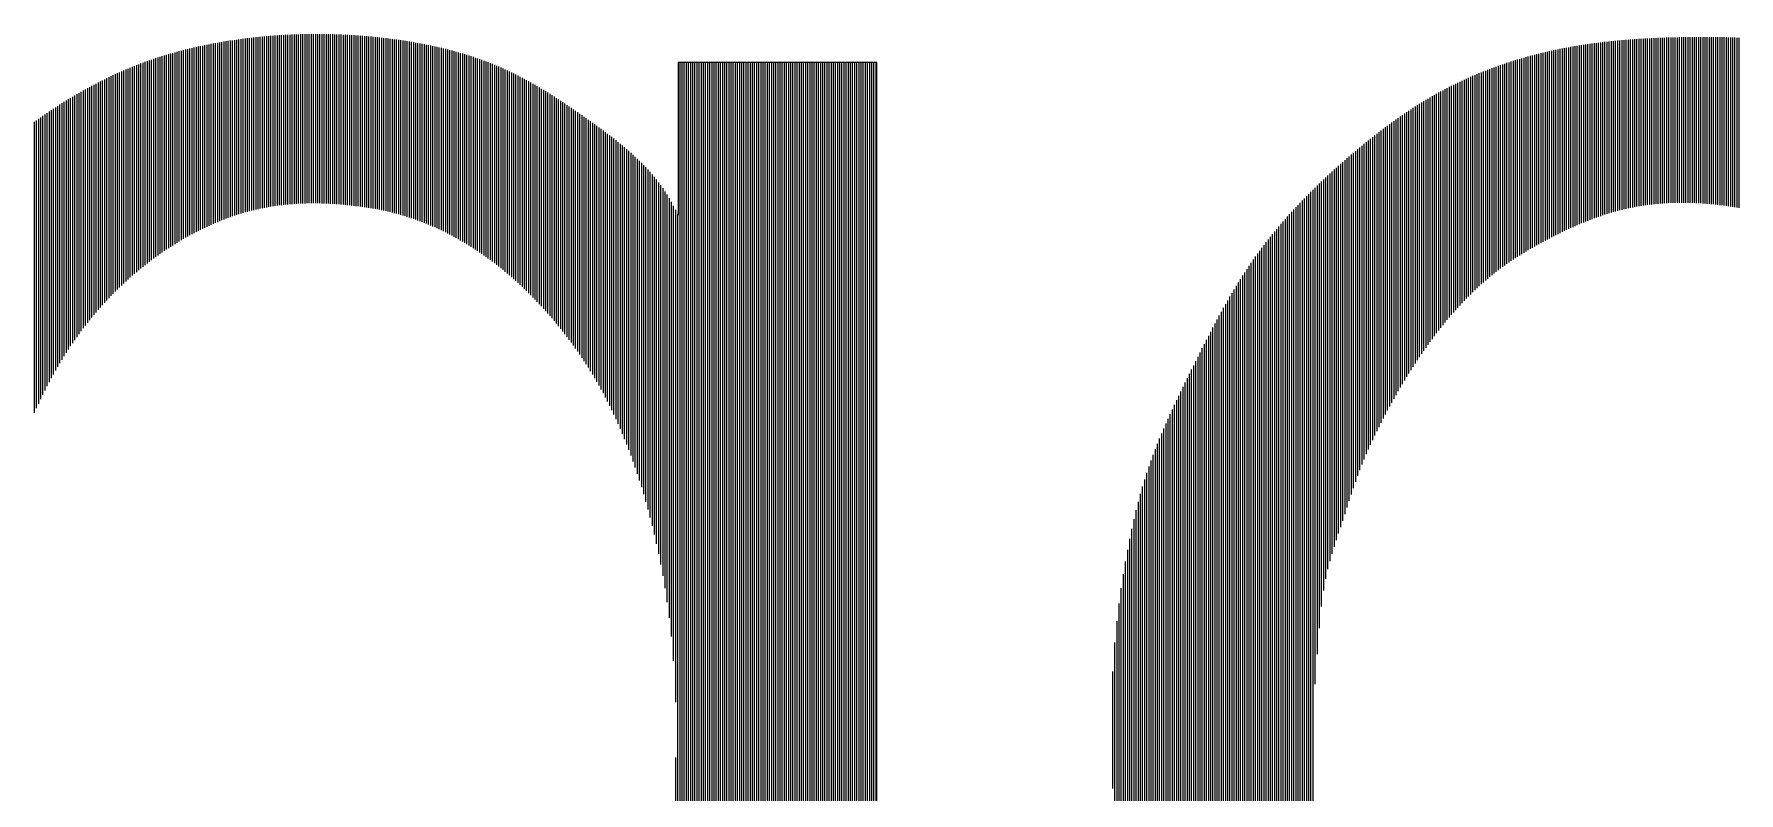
# Model space of a CAD drawing. Extents: x -970 to 10525, y -5 to 8110.
# Drawn here: x 10102.5 to 10174.5, y 508.3 to 540.4 of the extents above; entities that cross this region are included whole.
import ezdxf
from ezdxf.enums import TextEntityAlignment as Align

# ---------------------------------------------------------------- set-up
doc = ezdxf.new("R2010")
doc.units = 0
doc.header["$LTSCALE"] = 60
doc.header["$MEASUREMENT"] = 0
doc.layers.get('0').update_dxf_attribs({"linetype": 'CONTINUOUS'})
doc.layers.add('RLA-FORMATO', color=7, linetype='CONTINUOUS')
doc.layers.add('RLA-LOGO', color=7, linetype='CONTINUOUS')
doc.styles.add('ROMAND', font='romand', dxfattribs={"height": 31.5})
doc.styles.add('ROMANS', font='ROMANS.shx', dxfattribs={"height": 22.5})

# ---------------------------------------------------------------- blocks, each defined once
blk = doc.blocks.new('A$C459C3EB4')
at = {"layer": 'RLA-LOGO', "color": 8, "true_color": 0x707070}
for p, q in [((593.253, -29.878), (593.253, -33.544)), ((593.298, -29.873), (593.298, -33.532)), ((593.343, -29.867), (593.343, -33.52)), ((593.388, -29.862), (593.388, -33.509)), ((593.433, -29.857), (593.433, -33.498)), ((593.478, -29.853), (593.478, -33.487)), ((593.523, -29.848), (593.523, -33.478)), ((593.568, -29.844), (593.568, -33.468)), ((593.613, -29.839), (593.613, -33.459)), ((593.658, -29.835), (593.658, -33.451)), ((593.703, -29.831), (593.703, -33.442)), ((593.748, -29.828), (593.748, -33.435)), ((593.793, -29.824), (593.793, -33.428)), ((593.838, -29.821), (593.838, -33.421)), ((593.883, -29.818), (593.883, -33.414)), ((593.928, -29.815), (593.928, -33.408)), ((593.973, -29.812), (593.973, -33.403)), ((594.018, -29.809), (594.018, -33.398)), ((594.063, -29.807), (594.063, -33.393)), ((594.108, -29.804), (594.108, -33.389)), ((594.153, -29.802), (594.153, -33.385)), ((594.198, -29.8), (594.198, -33.381)), ((594.243, -29.798), (594.243, -33.378)), ((594.288, -29.796), (594.288, -33.375)), ((594.333, -29.795), (594.333, -33.373)), ((594.378, -29.794), (594.378, -33.37)), ((594.423, -29.792), (594.423, -33.369)), ((594.468, -29.791), (594.468, -33.367)), ((594.513, -29.791), (594.513, -33.366)), ((594.558, -29.79), (594.558, -33.365)), ((594.603, -29.789), (594.603, -33.365)), ((594.648, -29.789), (594.648, -33.365)), ((594.693, -29.789), (594.693, -33.365)), ((594.738, -29.789), (594.738, -33.365)), ((594.783, -29.789), (594.783, -33.366)), ((594.828, -29.789), (594.828, -33.367)), ((594.873, -29.79), (594.873, -33.369)), ((594.918, -29.79), (594.918, -33.371)), ((594.963, -29.791), (594.963, -33.372)), ((595.008, -29.792), (595.008, -33.375)), ((595.053, -29.793), (595.053, -33.377)), ((595.098, -29.795), (595.098, -33.38)), ((595.143, -29.796), (595.143, -33.383)), ((595.188, -29.798), (595.188, -33.387)), ((595.233, -29.8), (595.233, -33.39)), ((595.278, -29.802), (595.278, -33.394)), ((595.323, -29.804), (595.323, -33.398)), ((595.368, -29.806), (595.368, -33.403)), ((595.413, -29.809), (595.413, -33.407)), ((595.458, -29.811), (595.458, -33.412)), ((595.503, -29.814), (595.503, -33.417)), ((595.548, -29.817), (595.548, -33.423)), ((595.593, -29.82), (595.593, -33.428)), ((595.638, -29.824), (595.638, -33.434)), ((595.683, -29.827), (595.683, -33.44)), ((595.728, -29.831), (595.728, -33.446)), ((595.773, -29.835), (595.773, -33.453)), ((595.818, -29.839), (595.818, -33.46)), ((595.863, -29.843), (595.863, -33.467)), ((595.908, -29.847), (595.908, -33.475)), ((595.953, -29.852), (595.953, -33.483)), ((595.998, -29.857), (595.998, -33.491)), ((596.043, -29.861), (596.043, -33.499)), ((596.088, -29.866), (596.088, -33.508)), ((596.133, -29.872), (596.133, -33.518)), ((596.178, -29.877), (596.178, -33.527)), ((596.223, -29.883), (596.223, -33.538)), ((622.822, -29.882), (622.822, -33.399)), ((622.867, -29.879), (622.867, -33.393)), ((622.912, -29.877), (622.912, -33.388)), ((622.957, -29.875), (622.957, -33.383)), ((623.002, -29.873), (623.002, -33.378)), ((623.047, -29.871), (623.047, -33.374)), ((623.092, -29.869), (623.092, -33.37)), ((623.137, -29.867), (623.137, -33.367)), ((623.182, -29.866), (623.182, -33.364)), ((623.227, -29.864), (623.227, -33.361)), ((623.272, -29.863), (623.272, -33.359)), ((623.317, -29.861), (623.317, -33.357)), ((623.362, -29.86), (623.362, -33.355)), ((623.407, -29.859), (623.407, -33.354)), ((623.452, -29.858), (623.452, -33.353)), ((623.497, -29.857), (623.497, -33.353)), ((623.542, -29.856), (623.542, -33.353)), ((623.587, -29.855), (623.587, -33.353)), ((623.632, -29.854), (623.632, -33.353)), ((623.677, -29.853), (623.677, -33.354)), ((623.722, -29.853), (623.722, -33.355)), ((623.767, -29.852), (623.767, -33.356)), ((623.812, -29.852), (623.812, -33.358)), ((623.857, -29.851), (623.857, -33.36)), ((623.902, -29.851), (623.902, -33.362)), ((623.947, -29.851), (623.947, -33.365)), ((623.992, -29.851), (623.992, -33.368)), ((624.037, -29.851), (624.037, -33.371)), ((624.082, -29.851), (624.082, -33.375)), ((624.127, -29.851), (624.127, -33.379)), ((624.172, -29.851), (624.172, -33.383)), ((624.217, -29.852), (624.217, -33.387)), ((624.262, -29.853), (624.262, -33.392)), ((624.307, -29.853), (624.307, -33.397)), ((624.352, -29.854), (624.352, -33.402)), ((624.397, -29.855), (624.397, -33.407)), ((624.442, -29.856), (624.442, -33.413)), ((624.487, -29.857), (624.487, -33.419)), ((624.532, -29.859), (624.532, -33.425)), ((624.577, -29.86), (624.577, -33.432)), ((624.622, -29.862), (624.622, -33.439)), ((624.667, -29.863), (624.667, -33.446)), ((624.712, -29.865), (624.712, -33.453)), ((624.757, -29.867), (624.757, -33.461)), ((591.498, -30.242), (591.498, -34.373)), ((591.543, -30.229), (591.543, -34.343)), ((591.588, -30.215), (591.588, -34.313)), ((591.633, -30.202), (591.633, -34.284)), ((591.678, -30.189), (591.678, -34.255)), ((591.723, -30.176), (591.723, -34.227)), ((591.768, -30.164), (591.768, -34.199)), ((591.813, -30.152), (591.813, -34.171)), ((591.858, -30.14), (591.858, -34.145)), ((591.903, -30.128), (591.903, -34.118)), ((591.948, -30.117), (591.948, -34.092)), ((591.993, -30.106), (591.993, -34.067)), ((592.038, -30.095), (592.038, -34.042)), ((592.083, -30.084), (592.083, -34.018)), ((592.128, -30.074), (592.128, -33.994)), ((592.173, -30.063), (592.173, -33.97)), ((592.218, -30.053), (592.218, -33.947)), ((592.263, -30.043), (592.263, -33.925)), ((592.308, -30.034), (592.308, -33.903)), ((592.353, -30.024), (592.353, -33.881)), ((592.398, -30.015), (592.398, -33.86)), ((592.443, -30.006), (592.443, -33.839)), ((592.488, -29.998), (592.488, -33.819)), ((592.533, -29.989), (592.533, -33.799)), ((592.578, -29.981), (592.578, -33.78)), ((592.623, -29.972), (592.623, -33.761)), ((592.668, -29.965), (592.668, -33.742)), ((592.713, -29.957), (592.713, -33.724)), ((592.758, -29.949), (592.758, -33.707)), ((592.803, -29.942), (592.803, -33.69)), ((592.848, -29.935), (592.848, -33.673)), ((592.893, -29.928), (592.893, -33.657)), ((592.938, -29.921), (592.938, -33.641)), ((592.983, -29.914), (592.983, -33.626)), ((593.028, -29.908), (593.028, -33.611)), ((593.073, -29.901), (593.073, -33.597)), ((593.118, -29.895), (593.118, -33.583)), ((593.163, -29.889), (593.163, -33.569)), ((593.208, -29.884), (593.208, -33.556)), ((596.268, -29.888), (596.268, -33.548)), ((596.313, -29.894), (596.313, -33.559)), ((596.358, -29.9), (596.358, -33.571)), ((596.403, -29.906), (596.403, -33.582)), ((596.448, -29.913), (596.448, -33.595)), ((596.493, -29.919), (596.493, -33.608)), ((596.538, -29.926), (596.538, -33.621)), ((596.583, -29.933), (596.583, -33.634)), ((596.628, -29.94), (596.628, -33.649)), ((596.673, -29.947), (596.673, -33.663)), ((596.718, -29.955), (596.718, -33.678)), ((596.763, -29.963), (596.763, -33.693)), ((596.808, -29.971), (596.808, -33.709)), ((596.853, -29.979), (596.853, -33.726)), ((596.898, -29.987), (596.898, -33.742)), ((596.943, -29.995), (596.943, -33.76)), ((596.988, -30.004), (596.988, -33.777)), ((597.033, -30.013), (597.033, -33.795)), ((597.078, -30.022), (597.078, -33.814)), ((597.123, -30.032), (597.123, -33.833)), ((597.168, -30.041), (597.168, -33.853)), ((597.213, -30.051), (597.213, -33.872)), ((597.258, -30.061), (597.258, -33.893)), ((597.303, -30.072), (597.303, -33.914)), ((597.348, -30.082), (597.348, -33.935)), ((597.393, -30.093), (597.393, -33.957)), ((597.438, -30.104), (597.438, -33.979)), ((597.483, -30.115), (597.483, -34.002)), ((597.528, -30.127), (597.528, -34.025)), ((597.573, -30.139), (597.573, -34.049)), ((597.618, -30.151), (597.618, -34.073)), ((597.663, -30.163), (597.663, -34.098)), ((597.708, -30.176), (597.708, -34.123)), ((597.753, -30.189), (597.753, -34.149)), ((597.798, -30.202), (597.798, -34.175)), ((597.843, -30.216), (597.843, -34.202)), ((597.888, -30.229), (597.888, -34.229)), ((620.392, -30.24), (620.392, -34.304)), ((620.437, -30.228), (620.437, -34.278)), ((620.482, -30.216), (620.482, -34.253)), ((620.527, -30.205), (620.527, -34.228)), ((620.572, -30.194), (620.572, -34.203)), ((620.617, -30.183), (620.617, -34.179)), ((620.662, -30.172), (620.662, -34.154)), ((620.707, -30.162), (620.707, -34.131)), ((620.752, -30.151), (620.752, -34.107)), ((620.797, -30.141), (620.797, -34.084)), ((620.842, -30.131), (620.842, -34.061)), ((620.887, -30.122), (620.887, -34.038)), ((620.932, -30.112), (620.932, -34.016)), ((620.977, -30.103), (620.977, -33.994)), ((621.022, -30.094), (621.022, -33.972)), ((621.067, -30.086), (621.067, -33.95)), ((621.112, -30.077), (621.112, -33.929)), ((621.157, -30.069), (621.157, -33.908)), ((621.202, -30.061), (621.202, -33.887)), ((621.247, -30.053), (621.247, -33.867)), ((621.292, -30.045), (621.292, -33.847)), ((621.337, -30.037), (621.337, -33.827)), ((621.382, -30.03), (621.382, -33.808)), ((621.427, -30.023), (621.427, -33.789)), ((621.472, -30.016), (621.472, -33.77)), ((621.517, -30.009), (621.517, -33.752)), ((621.562, -30.003), (621.562, -33.734)), ((621.607, -29.996), (621.607, -33.717)), ((621.652, -29.99), (621.652, -33.699)), ((621.697, -29.984), (621.697, -33.683)), ((621.742, -29.978), (621.742, -33.666)), ((621.787, -29.972), (621.787, -33.65)), ((621.832, -29.967), (621.832, -33.635)), ((621.877, -29.961), (621.877, -33.619)), ((621.922, -29.956), (621.922, -33.605)), ((621.967, -29.951), (621.967, -33.59)), ((622.012, -29.946), (622.012, -33.576)), ((622.057, -29.941), (622.057, -33.563)), ((622.102, -29.937), (622.102, -33.549)), ((622.147, -29.932), (622.147, -33.537)), ((622.192, -29.928), (622.192, -33.524)), ((622.237, -29.924), (622.237, -33.513)), ((622.282, -29.92), (622.282, -33.501)), ((622.327, -29.916), (622.327, -33.49)), ((622.372, -29.912), (622.372, -33.48)), ((622.417, -29.909), (622.417, -33.469)), ((622.462, -29.905), (622.462, -33.46)), ((622.507, -29.902), (622.507, -33.451)), ((622.552, -29.898), (622.552, -33.442)), ((622.597, -29.895), (622.597, -33.434)), ((622.642, -29.892), (622.642, -33.426)), ((622.687, -29.89), (622.687, -33.418)), ((622.732, -29.887), (622.732, -33.411)), ((622.777, -29.884), (622.777, -33.405)), ((590.553, -30.598), (590.553, -35.144)), ((590.598, -30.578), (590.598, -35.1)), ((590.643, -30.558), (590.643, -35.058)), ((590.688, -30.539), (590.688, -35.016)), ((590.733, -30.52), (590.733, -34.975)), ((590.778, -30.501), (590.778, -34.935)), ((590.823, -30.482), (590.823, -34.895)), ((590.868, -30.464), (590.868, -34.856)), ((590.913, -30.446), (590.913, -34.818)), ((590.958, -30.429), (590.958, -34.78)), ((591.003, -30.412), (591.003, -34.743)), ((591.048, -30.395), (591.048, -34.707)), ((591.093, -30.378), (591.093, -34.671)), ((591.138, -30.362), (591.138, -34.635)), ((591.183, -30.346), (591.183, -34.601)), ((591.228, -30.33), (591.228, -34.567)), ((591.273, -30.315), (591.273, -34.533)), ((591.318, -30.3), (591.318, -34.5)), ((591.363, -30.285), (591.363, -34.467)), ((591.408, -30.271), (591.408, -34.436)), ((591.453, -30.256), (591.453, -34.404)), ((597.933, -30.243), (597.933, -34.257)), ((597.978, -30.258), (597.978, -34.285)), ((598.023, -30.273), (598.023, -34.314)), ((598.068, -30.288), (598.068, -34.343)), ((598.113, -30.303), (598.113, -34.373)), ((598.158, -30.319), (598.158, -34.403)), ((598.203, -30.335), (598.203, -34.434)), ((598.248, -30.351), (598.248, -34.466)), ((598.293, -30.368), (598.293, -34.498)), ((598.338, -30.385), (598.338, -34.53)), ((598.383, -30.403), (598.383, -34.563)), ((598.428, -30.421), (598.428, -34.597)), ((598.473, -30.439), (598.473, -34.632)), ((598.518, -30.457), (598.518, -34.666)), ((598.563, -30.477), (598.563, -34.702)), ((598.608, -30.496), (598.608, -34.738)), ((598.653, -30.516), (598.653, -34.775)), ((598.698, -30.536), (598.698, -34.812)), ((598.743, -30.557), (598.743, -34.85)), ((598.788, -30.578), (598.788, -34.888)), ((598.833, -30.6), (598.833, -34.927)), ((606.55, -30.39), (602.356, -30.39)), ((602.356, -30.39), (602.356, -33.613)), ((602.388, -30.39), (602.388, -55.101)), ((602.433, -30.39), (602.433, -67.228)), ((602.478, -30.39), (602.478, -67.191)), ((602.523, -30.39), (602.523, -67.154)), ((602.568, -30.39), (602.568, -67.117)), ((602.613, -30.39), (602.613, -67.08)), ((602.658, -30.39), (602.658, -67.042)), ((602.703, -30.39), (602.703, -67.005)), ((602.748, -30.39), (602.748, -66.967)), ((602.793, -30.39), (602.793, -66.929)), ((602.838, -30.39), (602.838, -66.89)), ((602.883, -30.39), (602.883, -66.852)), ((602.928, -30.39), (602.928, -66.813)), ((602.973, -30.39), (602.973, -66.774)), ((603.018, -30.39), (603.018, -66.735)), ((603.063, -30.39), (603.063, -66.695)), ((603.108, -30.39), (603.108, -66.656)), ((603.153, -30.39), (603.153, -66.616)), ((603.198, -30.39), (603.198, -66.575)), ((603.243, -30.39), (603.243, -66.535)), ((603.288, -30.39), (603.288, -66.494)), ((603.333, -30.39), (603.333, -66.452)), ((603.378, -30.39), (603.378, -66.41)), ((603.423, -30.39), (603.423, -66.368)), ((603.468, -30.39), (603.468, -66.325)), ((603.513, -30.39), (603.513, -66.282)), ((603.558, -30.39), (603.558, -66.238)), ((603.603, -30.39), (603.603, -66.194)), ((603.648, -30.39), (603.648, -66.149)), ((603.693, -30.39), (603.693, -66.103)), ((603.738, -30.39), (603.738, -66.057)), ((603.783, -30.39), (603.783, -66.01)), ((603.828, -30.39), (603.828, -65.962)), ((603.873, -30.39), (603.873, -65.913)), ((603.918, -30.39), (603.918, -65.864)), ((603.963, -30.39), (603.963, -65.813)), ((604.008, -30.39), (604.008, -65.761)), ((604.053, -30.39), (604.053, -65.709)), ((604.098, -30.39), (604.098, -65.655)), ((604.143, -30.39), (604.143, -65.6)), ((604.188, -30.39), (604.188, -65.544)), ((604.233, -30.39), (604.233, -65.486)), ((604.278, -30.39), (604.278, -65.427)), ((604.323, -30.39), (604.323, -65.367)), ((604.368, -30.39), (604.368, -65.306)), ((604.413, -30.39), (604.413, -65.243)), ((604.458, -30.39), (604.458, -65.179)), ((604.503, -30.39), (604.503, -65.113)), ((604.548, -30.39), (604.548, -65.046)), ((604.593, -30.39), (604.593, -64.978)), ((604.638, -30.39), (604.638, -64.909)), ((604.683, -30.39), (604.683, -64.838)), ((604.728, -30.39), (604.728, -64.766)), ((604.773, -30.39), (604.773, -64.693)), ((604.818, -30.39), (604.818, -64.619)), ((604.863, -30.39), (604.863, -64.543)), ((604.908, -30.39), (604.908, -64.467)), ((604.953, -30.39), (604.953, -64.389)), ((604.998, -30.39), (604.998, -64.311)), ((605.043, -30.39), (605.043, -64.231)), ((605.088, -30.39), (605.088, -64.151)), ((605.133, -30.39), (605.133, -64.07)), ((605.178, -30.39), (605.178, -63.987)), ((605.223, -30.39), (605.223, -63.904)), ((605.268, -30.39), (605.268, -63.819)), ((605.313, -30.39), (605.313, -63.734)), ((605.358, -30.39), (605.358, -63.646)), ((605.403, -30.39), (605.403, -63.557)), ((605.448, -30.39), (605.448, -63.467)), ((605.493, -30.39), (605.493, -63.375)), ((605.538, -30.39), (605.538, -63.281)), ((605.583, -30.39), (605.583, -63.185)), ((605.628, -30.39), (605.628, -63.086)), ((605.673, -30.39), (605.673, -62.985)), ((605.718, -30.39), (605.718, -62.882)), ((605.763, -30.39), (605.763, -62.775)), ((605.808, -30.39), (605.808, -62.664)), ((605.853, -30.39), (605.853, -62.55)), ((605.898, -30.39), (605.898, -62.432)), ((605.943, -30.39), (605.943, -62.308)), ((605.988, -30.39), (605.988, -62.178)), ((606.033, -30.39), (606.033, -62.042)), ((606.078, -30.39), (606.078, -61.899)), ((606.123, -30.39), (606.123, -61.747)), ((606.168, -30.39), (606.168, -61.584)), ((606.213, -30.39), (606.213, -61.41)), ((606.258, -30.39), (606.258, -61.22)), ((606.303, -30.39), (606.303, -61.012)), ((606.348, -30.39), (606.348, -60.777)), ((606.393, -30.39), (606.393, -60.506)), ((606.438, -30.39), (606.438, -60.185)), ((606.483, -30.39), (606.483, -59.811)), ((606.528, -30.39), (606.528, -59.412)), ((606.55, -59.227), (606.55, -30.39)), ((619.312, -30.599), (619.312, -35.078)), ((619.357, -30.581), (619.357, -35.038)), ((619.402, -30.563), (619.402, -34.999)), ((619.447, -30.545), (619.447, -34.96)), ((619.492, -30.528), (619.492, -34.922)), ((619.537, -30.511), (619.537, -34.885)), ((619.582, -30.495), (619.582, -34.849)), ((619.627, -30.478), (619.627, -34.813)), ((619.672, -30.462), (619.672, -34.778)), ((619.717, -30.446), (619.717, -34.744)), ((619.762, -30.431), (619.762, -34.711)), ((619.807, -30.415), (619.807, -34.678)), ((619.852, -30.4), (619.852, -34.646)), ((619.897, -30.386), (619.897, -34.615)), ((619.942, -30.371), (619.942, -34.584)), ((619.987, -30.357), (619.987, -34.553)), ((620.032, -30.343), (620.032, -34.524)), ((620.077, -30.329), (620.077, -34.495)), ((620.122, -30.316), (620.122, -34.466)), ((620.167, -30.302), (620.167, -34.438)), ((620.212, -30.289), (620.212, -34.41)), ((620.257, -30.277), (620.257, -34.383)), ((620.302, -30.264), (620.302, -34.356)), ((620.347, -30.252), (620.347, -34.33)), ((589.833, -30.959), (589.833, -35.949)), ((589.878, -30.934), (589.878, -35.891)), ((589.923, -30.909), (589.923, -35.835)), ((589.968, -30.885), (589.968, -35.779)), ((590.013, -30.861), (590.013, -35.725)), ((590.058, -30.837), (590.058, -35.672)), ((590.103, -30.814), (590.103, -35.619)), ((590.148, -30.791), (590.148, -35.568)), ((590.193, -30.768), (590.193, -35.517)), ((590.238, -30.746), (590.238, -35.468)), ((590.283, -30.724), (590.283, -35.419)), ((590.328, -30.702), (590.328, -35.371)), ((590.373, -30.681), (590.373, -35.324)), ((590.418, -30.659), (590.418, -35.278)), ((590.463, -30.638), (590.463, -35.232)), ((590.508, -30.618), (590.508, -35.188)), ((598.878, -30.622), (598.878, -34.967)), ((598.923, -30.644), (598.923, -35.007)), ((598.968, -30.667), (598.968, -35.048)), ((599.013, -30.69), (599.013, -35.09)), ((599.058, -30.714), (599.058, -35.132)), ((599.103, -30.738), (599.103, -35.175)), ((599.148, -30.762), (599.148, -35.219)), ((599.193, -30.787), (599.193, -35.263)), ((599.238, -30.812), (599.238, -35.308)), ((599.283, -30.837), (599.283, -35.354)), ((599.328, -30.863), (599.328, -35.4)), ((599.373, -30.89), (599.373, -35.447)), ((599.418, -30.916), (599.418, -35.495)), ((599.463, -30.943), (599.463, -35.543)), ((618.547, -30.954), (618.547, -35.886)), ((618.592, -30.93), (618.592, -35.832)), ((618.637, -30.907), (618.637, -35.778)), ((618.682, -30.884), (618.682, -35.725)), ((618.727, -30.861), (618.727, -35.674)), ((618.772, -30.839), (618.772, -35.623)), ((618.817, -30.817), (618.817, -35.573)), ((618.862, -30.796), (618.862, -35.524)), ((618.907, -30.775), (618.907, -35.475)), ((618.952, -30.754), (618.952, -35.428)), ((618.997, -30.733), (618.997, -35.381)), ((619.042, -30.713), (619.042, -35.335)), ((619.087, -30.693), (619.087, -35.29)), ((619.132, -30.674), (619.132, -35.246)), ((619.177, -30.655), (619.177, -35.203)), ((619.222, -30.636), (619.222, -35.161)), ((619.267, -30.617), (619.267, -35.119)), ((589.248, -31.309), (589.248, -36.822)), ((589.293, -31.28), (589.293, -36.746)), ((589.338, -31.252), (589.338, -36.671)), ((589.383, -31.223), (589.383, -36.598)), ((589.428, -31.196), (589.428, -36.526)), ((589.473, -31.168), (589.473, -36.456)), ((589.518, -31.141), (589.518, -36.388)), ((589.563, -31.114), (589.563, -36.321)), ((589.608, -31.087), (589.608, -36.256)), ((589.653, -31.061), (589.653, -36.192)), ((589.698, -31.035), (589.698, -36.129)), ((589.743, -31.009), (589.743, -36.068)), ((589.788, -30.984), (589.788, -36.008)), ((599.508, -30.97), (599.508, -35.593)), ((599.553, -30.998), (599.553, -35.643)), ((599.598, -31.026), (599.598, -35.693)), ((599.643, -31.054), (599.643, -35.745)), ((599.688, -31.082), (599.688, -35.797)), ((599.733, -31.111), (599.733, -35.851)), ((599.778, -31.14), (599.778, -35.905)), ((599.823, -31.169), (599.823, -35.96)), ((599.868, -31.199), (599.868, -36.016)), ((599.913, -31.228), (599.913, -36.072)), ((599.958, -31.258), (599.958, -36.13)), ((600.003, -31.288), (600.003, -36.189)), ((600.048, -31.319), (600.048, -36.249)), ((617.917, -31.322), (617.917, -36.752)), ((617.962, -31.293), (617.962, -36.684)), ((618.007, -31.265), (618.007, -36.616)), ((618.052, -31.237), (618.052, -36.55)), ((618.097, -31.209), (618.097, -36.485)), ((618.142, -31.182), (618.142, -36.42)), ((618.187, -31.155), (618.187, -36.357)), ((618.232, -31.129), (618.232, -36.295)), ((618.277, -31.103), (618.277, -36.234)), ((618.322, -31.077), (618.322, -36.173)), ((618.367, -31.052), (618.367, -36.114)), ((618.412, -31.027), (618.412, -36.056)), ((618.457, -31.002), (618.457, -35.998)), ((618.502, -30.978), (618.502, -35.942)), ((588.753, -31.644), (588.753, -37.798)), ((588.798, -31.612), (588.798, -37.698)), ((588.843, -31.58), (588.843, -37.601)), ((588.888, -31.549), (588.888, -37.505)), ((588.933, -31.518), (588.933, -37.412)), ((588.978, -31.487), (588.978, -37.322)), ((589.023, -31.457), (589.023, -37.234)), ((589.068, -31.426), (589.068, -37.147)), ((589.113, -31.397), (589.113, -37.063)), ((589.158, -31.367), (589.158, -36.981)), ((589.203, -31.338), (589.203, -36.901)), ((600.093, -31.349), (600.093, -36.309)), ((600.138, -31.38), (600.138, -36.371)), ((600.183, -31.411), (600.183, -36.434)), ((600.228, -31.442), (600.228, -36.499)), ((600.273, -31.473), (600.273, -36.564)), ((600.318, -31.505), (600.318, -36.631)), ((600.363, -31.536), (600.363, -36.699)), ((600.408, -31.568), (600.408, -36.768)), ((600.453, -31.6), (600.453, -36.839)), ((600.498, -31.631), (600.498, -36.912)), ((600.543, -31.664), (600.543, -36.986)), ((617.422, -31.66), (617.422, -37.58)), ((617.467, -31.627), (617.467, -37.499)), ((617.512, -31.595), (617.512, -37.419)), ((617.557, -31.563), (617.557, -37.34)), ((617.602, -31.532), (617.602, -37.262)), ((617.647, -31.501), (617.647, -37.186)), ((617.692, -31.47), (617.692, -37.111)), ((617.737, -31.44), (617.737, -37.037)), ((617.782, -31.41), (617.782, -36.964)), ((617.827, -31.38), (617.827, -36.892)), ((617.872, -31.351), (617.872, -36.822)), ((600.588, -31.696), (600.588, -37.061)), ((600.633, -31.728), (600.633, -37.139)), ((600.678, -31.761), (600.678, -37.218)), ((600.723, -31.794), (600.723, -37.299)), ((600.768, -31.827), (600.768, -37.382)), ((600.813, -31.861), (600.813, -37.467)), ((600.858, -31.895), (600.858, -37.555)), ((600.903, -31.929), (600.903, -37.644)), ((600.948, -31.964), (600.948, -37.737)), ((600.993, -31.999), (600.993, -37.831)), ((601.038, -32.034), (601.038, -37.929)), ((616.927, -32.038), (616.927, -38.568)), ((616.972, -32.002), (616.972, -38.468)), ((617.017, -31.966), (617.017, -38.371)), ((617.062, -31.931), (617.062, -38.276)), ((617.107, -31.896), (617.107, -38.184)), ((617.152, -31.861), (617.152, -38.094)), ((617.197, -31.827), (617.197, -38.005)), ((617.242, -31.793), (617.242, -37.917)), ((617.287, -31.759), (617.287, -37.831)), ((617.332, -31.725), (617.332, -37.746)), ((617.377, -31.692), (617.377, -37.662)), ((601.083, -32.07), (601.083, -38.029)), ((601.128, -32.107), (601.128, -38.132)), ((601.173, -32.144), (601.173, -38.238)), ((601.218, -32.182), (601.218, -38.348)), ((601.263, -32.22), (601.263, -38.461)), ((601.308, -32.259), (601.308, -38.577)), ((601.353, -32.299), (601.353, -38.698)), ((601.398, -32.34), (601.398, -38.823)), ((601.443, -32.382), (601.443, -38.952)), ((616.522, -32.376), (616.522, -39.658)), ((616.567, -32.337), (616.567, -39.52)), ((616.612, -32.299), (616.612, -39.386)), ((616.657, -32.261), (616.657, -39.254)), ((616.702, -32.223), (616.702, -39.128)), ((616.747, -32.185), (616.747, -39.006)), ((616.792, -32.148), (616.792, -38.889)), ((616.837, -32.111), (616.837, -38.778)), ((616.882, -32.074), (616.882, -38.671)), ((601.488, -32.424), (601.488, -39.085)), ((601.533, -32.468), (601.533, -39.224)), ((601.578, -32.512), (601.578, -39.368)), ((601.623, -32.558), (601.623, -39.517)), ((601.668, -32.605), (601.668, -39.673)), ((601.713, -32.654), (601.713, -39.835)), ((601.758, -32.704), (601.758, -40.005)), ((601.803, -32.756), (601.803, -40.182)), ((616.117, -32.737), (616.117, -40.929)), ((616.162, -32.695), (616.162, -40.772)), ((616.207, -32.654), (616.207, -40.625)), ((616.252, -32.614), (616.252, -40.484)), ((616.297, -32.573), (616.297, -40.346)), ((616.342, -32.533), (616.342, -40.21)), ((616.387, -32.493), (616.387, -40.074)), ((616.432, -32.454), (616.432, -39.936)), ((616.477, -32.415), (616.477, -39.797)), ((601.848, -32.809), (601.848, -40.369)), ((601.893, -32.865), (601.893, -40.566)), ((601.938, -32.923), (601.938, -40.775)), ((601.983, -32.983), (601.983, -40.999)), ((602.028, -33.046), (602.028, -41.24)), ((602.073, -33.113), (602.073, -41.504)), ((615.757, -33.08), (615.757, -55.655)), ((615.802, -33.036), (615.802, -43.531)), ((615.847, -32.992), (615.847, -42.893)), ((615.892, -32.948), (615.892, -42.343)), ((615.937, -32.905), (615.937, -41.885)), ((615.982, -32.863), (615.982, -41.553)), ((616.027, -32.82), (616.027, -41.303)), ((616.072, -32.778), (616.072, -41.102)), ((602.118, -33.183), (602.118, -41.797)), ((602.163, -33.257), (602.163, -42.13)), ((602.208, -33.336), (602.208, -42.525)), ((602.253, -33.417), (602.253, -43.034)), ((615.397, -33.45), (615.397, -55.288)), ((615.442, -33.402), (615.442, -55.335)), ((615.487, -33.355), (615.487, -55.382)), ((615.532, -33.308), (615.532, -55.428)), ((615.577, -33.261), (615.577, -55.474)), ((615.622, -33.215), (615.622, -55.519)), ((615.667, -33.17), (615.667, -55.565)), ((615.712, -33.125), (615.712, -55.61)), ((602.298, -33.502), (602.298, -43.91)), ((602.343, -33.589), (602.343, -55.162)), ((615.082, -33.803), (615.082, -54.949)), ((615.127, -33.751), (615.127, -54.999)), ((615.172, -33.699), (615.172, -55.048)), ((615.217, -33.648), (615.217, -55.097)), ((615.262, -33.598), (615.262, -55.145)), ((615.307, -33.548), (615.307, -55.193)), ((615.352, -33.499), (615.352, -55.241)), ((614.767, -34.19), (614.767, -54.584)), ((614.812, -34.132), (614.812, -54.638)), ((614.857, -34.075), (614.857, -54.691)), ((614.902, -34.019), (614.902, -54.744)), ((614.947, -33.964), (614.947, -54.796)), ((614.992, -33.909), (614.992, -54.848)), ((615.037, -33.856), (615.037, -54.899)), ((614.497, -34.557), (614.497, -54.24)), ((614.542, -34.493), (614.542, -54.3)), ((614.587, -34.43), (614.587, -54.358)), ((614.632, -34.369), (614.632, -54.416)), ((614.677, -34.308), (614.677, -54.473)), ((614.722, -34.248), (614.722, -54.529)), ((614.272, -34.895), (614.272, -53.924)), ((614.317, -34.825), (614.317, -53.989)), ((614.362, -34.756), (614.362, -54.054)), ((614.407, -34.689), (614.407, -54.117)), ((614.452, -34.622), (614.452, -54.179)), ((614.047, -35.262), (614.047, -53.575)), ((614.092, -35.186), (614.092, -53.647)), ((614.137, -35.111), (614.137, -53.718)), ((614.182, -35.038), (614.182, -53.788)), ((614.227, -34.966), (614.227, -53.856)), ((613.867, -35.576), (613.867, -53.274)), ((613.912, -35.496), (613.912, -53.351)), ((613.957, -35.417), (613.957, -53.427)), ((614.002, -35.338), (614.002, -53.502)), ((613.642, -35.993), (613.642, -52.871)), ((613.687, -35.907), (613.687, -52.954)), ((613.732, -35.823), (613.732, -53.035)), ((613.777, -35.74), (613.777, -53.116)), ((613.822, -35.657), (613.822, -53.195)), ((613.462, -36.341), (613.462, -52.532)), ((613.507, -36.253), (613.507, -52.618)), ((613.552, -36.166), (613.552, -52.703)), ((613.597, -36.079), (613.597, -52.787)), ((613.282, -36.7), (613.282, -52.182)), ((613.327, -36.61), (613.327, -52.27)), ((613.372, -36.52), (613.372, -52.358)), ((613.417, -36.43), (613.417, -52.445)), ((613.102, -37.064), (613.102, -51.828)), ((613.147, -36.973), (613.147, -51.917)), ((613.192, -36.881), (613.192, -52.005)), ((613.237, -36.791), (613.237, -52.094)), ((612.922, -37.435), (612.922, -51.471)), ((612.967, -37.341), (612.967, -51.561)), ((613.012, -37.248), (613.012, -51.65)), ((613.057, -37.156), (613.057, -51.739)), ((612.787, -37.722), (612.787, -51.195)), ((612.832, -37.625), (612.832, -51.288)), ((612.877, -37.53), (612.877, -51.38)), ((612.607, -38.125), (612.607, -50.811)), ((612.652, -38.022), (612.652, -50.91)), ((612.697, -37.92), (612.697, -51.006)), ((612.742, -37.821), (612.742, -51.102)), ((612.472, -38.45), (612.472, -50.503)), ((612.517, -38.339), (612.517, -50.608)), ((612.562, -38.231), (612.562, -50.711)), ((612.337, -38.804), (612.337, -50.166)), ((612.382, -38.682), (612.382, -50.283)), ((612.427, -38.564), (612.427, -50.394)), ((612.202, -39.205), (612.202, -49.786)), ((612.247, -39.064), (612.247, -49.919)), ((612.292, -38.931), (612.292, -50.046)), ((612.112, -39.51), (612.112, -49.499)), ((612.157, -39.353), (612.157, -49.647)), ((612.022, -39.854), (612.022, -49.178)), ((612.067, -39.676), (612.067, -49.344)), ((611.932, -40.244), (611.932, -48.812)), ((611.977, -40.043), (611.977, -49.001)), ((611.887, -40.46), (611.887, -48.608)), ((611.797, -40.938), (611.797, -48.144)), ((611.842, -40.691), (611.842, -48.386)), ((611.752, -41.205), (611.752, -47.875)), ((611.707, -41.498), (611.707, -47.575)), ((611.662, -41.824), (611.662, -47.235)), ((611.617, -42.198), (611.617, -46.842)), ((611.572, -42.65), (611.572, -46.371)), ((611.527, -43.264), (611.527, -45.737)), ((602.298, -45.081), (602.298, -55.221))]:
    blk.add_line(p, q, dxfattribs=at)
blk = doc.blocks.new('viñeta-rl')
blk.add_blockref('A$C459C3EB4', (-797.494, 299.998))
at = {"layer": 'RLA-FORMATO', "color": 4, "style": 'ROMAND'}
for tag, p in [('DESAR', (-1255.783, 233.263)), ('PRELIM', (-1123.111, 233.263)), ('PROP', (-989.639, 233.263)), ('CONST', (-823.737, 233.263))]:
    blk.add_attdef(tag, p, '', height=16, dxfattribs=at)
at = {"layer": 'RLA-FORMATO', "color": 2, "style": 'ROMANS'}
for tag, p, height in [('REVNO1', (-1394.08, 180.648), 10), ('DETNO1', (-1358.401, 180.648), 10), ('FECHA1', (-880.483, 180.648), 10), ('REVNO2', (-1394.08, 155.648), 10), ('DETNO2', (-1358.401, 155.648), 10), ('FECHA2', (-880.483, 155.648), 10), ('REVNO3', (-1394.08, 130.649), 10), ('DETNO3', (-1358.401, 130.649), 10), ('FECHA3', (-880.483, 130.649), 10), ('REVNO4', (-1394.08, 105.649), 10), ('DETNO4', (-1358.401, 105.649), 10), ('FECHA4', (-880.483, 105.649), 10), ('REVNO5', (-1394.08, 80.649), 11.25), ('DETNO5', (-1358.401, 80.649), 10), ('FECHA5', (-880.483, 80.649), 10), ('REVNO6', (-1392.274, 55.649), 10), ('DETNO6', (-1356.594, 55.649), 10), ('FECHA6', (-878.676, 55.649), 10), ('INGENIERO', (-741.067, 33.399), 10), ('DIBUJANTE', (-571.615, 33.401), 10), ('REVNO7', (-1394.08, 30.65), 10), ('DETNO7', (-1358.401, 30.65), 10), ('FECHA7', (-880.483, 30.65), 10), ('REVNO8', (-1394.08, 8.603), 10), ('DETNO8', (-1358.401, 8.603), 10), ('FECHA8', (-880.483, 8.603), 10), ('PROYECTISTA', (-740.886, 4.812), 10), ('INGENIERO', (-568.569, 4.615), 10)]:
    blk.add_attdef(tag, p, '', height=height, dxfattribs=at)
for tag, p in [('PERSNO1', (-946.608, 180.648)), ('PERSNO2', (-946.608, 155.648)), ('PERSNO3', (-946.608, 130.649)), ('PERSNO4', (-946.608, 105.649)), ('PERSNO5', (-946.608, 80.649)), ('PERSNO6', (-946.608, 55.649)), ('PERSNO7', (-946.608, 30.65)), ('PERSNO8', (-946.608, 8.603))]:
    blk.add_attdef(tag, text='', height=10, dxfattribs=at).set_placement(p, align=Align.CENTER)
at = {"layer": 'RLA-FORMATO', "color": 5, "style": 'ROMAND'}
blk.add_attdef('PROYECTO', text='', height=16.9, dxfattribs=at).set_placement((-289.167, 165.033), align=Align.MIDDLE)
for tag, p in [('TITULO1', (-567.962, 108.18)), ('TITULO2', (-567.962, 74.225))]:
    blk.add_attdef(tag, p, '', height=20, dxfattribs=at)
at = {"layer": 'RLA-FORMATO', "color": 2, "style": 'ROMANS'}
for tag, p in [('NOMARCH', (-1424.041, 5.527)), ('FECHA', (-1406.947, 5.527))]:
    blk.add_attdef(tag, p, '', height=11.25, rotation=90, dxfattribs=at)
at = {"layer": 'RLA-FORMATO', "color": 5, "style": 'ROMAND', "width": 0.967839}
blk.add_attdef('NUMERO', text='', height=24, dxfattribs=at).set_placement((-290.268, 13.329), (-62.411, 13.329), align=Align.FIT)
at = {"layer": 'RLA-FORMATO', "color": 5, "style": 'ROMAND', "flags": 12}
blk.add_attdef('REVISION', text='', height=24, dxfattribs=at).set_placement((-24.501, 25.329), align=Align.MIDDLE)

msp = doc.modelspace()

# ---------------------------------------------------------------- block references
at = {"layer": 'RLA-FORMATO', "xscale": 2, "yscale": 2, "zscale": 2}
msp.add_blockref('viñeta-rl', (10520, 0), dxfattribs=at)

doc.saveas('drawing.dxf')
